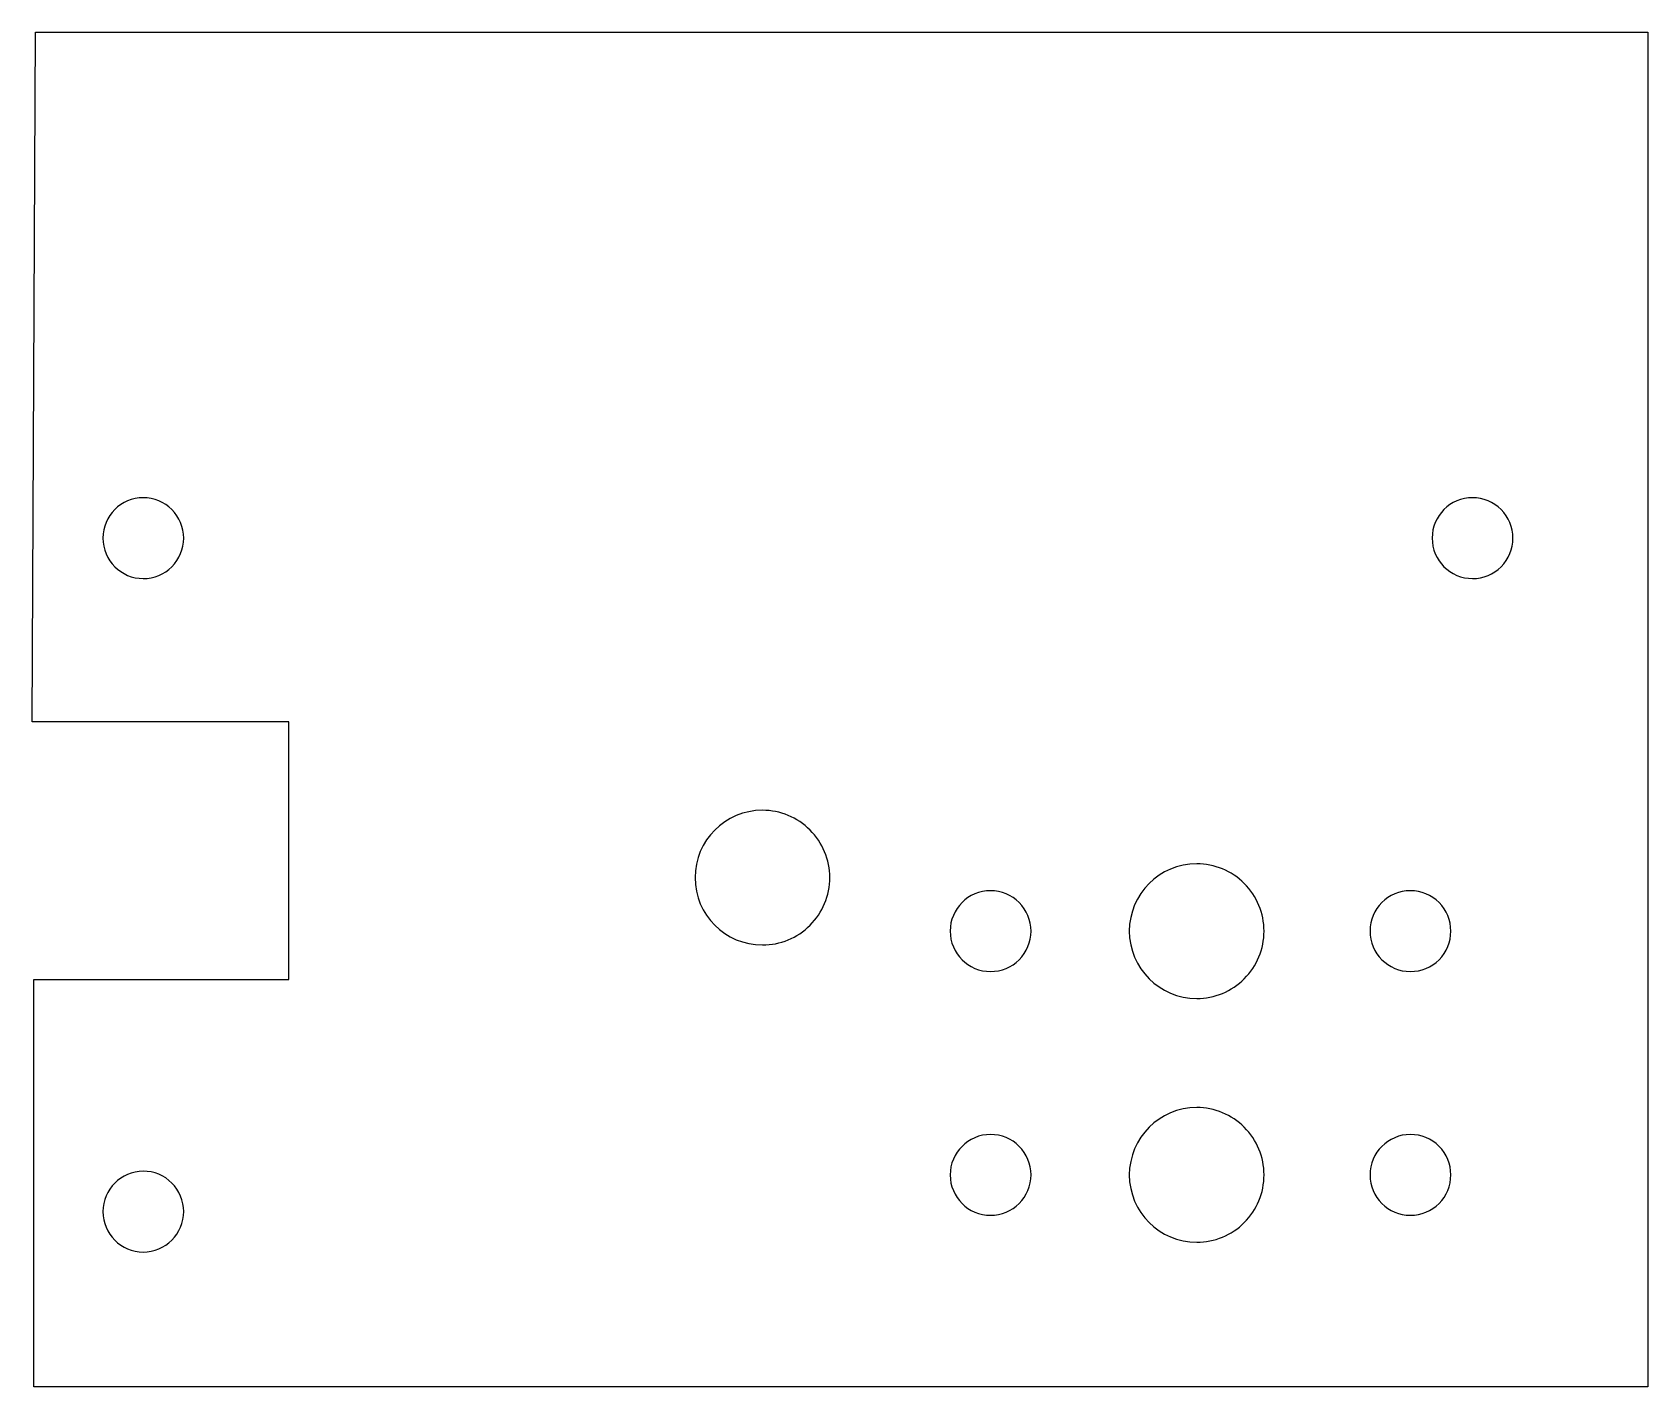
# Model space of a CAD drawing. Header units: millimetres. Extents: x 64 to 184, y 39 to 140.
import ezdxf

# ---------------------------------------------------------------- set-up
doc = ezdxf.new("R2010")
doc.units = ezdxf.units.MM
doc.layers.get('0').update_dxf_attribs({"linetype": 'CONTINUOUS'})

msp = doc.modelspace()

# ---------------------------------------------------------------- linework, layer by layer
at = {"color": 5}
msp.add_lwpolyline([(64.347442, 139.820955), (184.00304, 139.820955), (184.00304, 39.26686), (64.217942, 39.26686), (64.217942, 69.5089), (83.152842, 69.5089), (83.152842, 88.636475), (64.100442, 88.636475)], close=True, dxfattribs=at)
at = {"color": 3}
for points in [[(72.337542, 105.266865)], [(171.00304, 105.266865)], [(118.29134, 82.060265)], [(150.52624, 78.090735)], [(135.22874, 76.090735)], [(166.39164, 76.090735)], [(150.52624, 59.99011)], [(135.22874, 57.99011)], [(166.39164, 57.99011)], [(72.337542, 55.26686)]]:
    msp.add_lwpolyline(points, close=True, dxfattribs=at)
for points in [[(72.337542, 105.266865), (70.680761, 105.266821), (69.337686, 103.923701), (69.337642, 102.266865)], [(74.458897, 104.388233), (73.896268, 104.950843), (73.133193, 105.266897), (72.337542, 105.266865)], [(75.337642, 102.266865), (75.337621, 103.062543), (75.021527, 103.825622), (74.458897, 104.388233)], [(171.00304, 105.266865), (169.346259, 105.266821), (168.003184, 103.923701), (168.00314, 102.266865)], [(173.124395, 104.388233), (172.561766, 104.950843), (171.798691, 105.266897), (171.00304, 105.266865)], [(174.00314, 102.266865), (174.003119, 103.062543), (173.687025, 103.825622), (173.124395, 104.388233)], [(69.337642, 102.266865), (69.337686, 100.610029), (70.680761, 99.266909), (72.337542, 99.266865)], [(74.458897, 100.145497), (75.021527, 100.708108), (75.337621, 101.471187), (75.337642, 102.266865)], [(168.00314, 102.266865), (168.003184, 100.610029), (169.346259, 99.266909), (171.00304, 99.266865)], [(173.124395, 100.145497), (173.687025, 100.708108), (174.003119, 101.471187), (174.00314, 102.266865)], [(72.337542, 99.266865), (73.133193, 99.266833), (73.896268, 99.582887), (74.458897, 100.145497)], [(171.00304, 99.266865), (171.798691, 99.266833), (172.561766, 99.582887), (173.124395, 100.145497)], [(118.29134, 82.060265), (115.530052, 82.060173), (113.291614, 79.821645), (113.29154, 77.060265)], [(121.826954, 80.595889), (120.889232, 81.533574), (119.617431, 82.060327), (118.29134, 82.060265)], [(123.29154, 77.060265), (123.291505, 78.3864), (122.764676, 79.658205), (121.826954, 80.595889)], [(150.52624, 78.090735), (147.76495, 78.090643), (145.526511, 75.852112), (145.52644, 73.09073)], [(154.061856, 76.626358), (153.124133, 77.564044), (151.852332, 78.090797), (150.52624, 78.090735)], [(113.29154, 77.060265), (113.291611, 74.298883), (115.53005, 72.060352), (118.29134, 72.06026)], [(121.826956, 73.524637), (122.764678, 74.462323), (123.291506, 75.734129), (123.29154, 77.060265)], [(135.22874, 76.090735), (133.571957, 76.090691), (132.228881, 74.747568), (132.22884, 73.09073)], [(137.350097, 75.212101), (136.787468, 75.774712), (136.024392, 76.090767), (135.22874, 76.090735)], [(155.52644, 73.09073), (155.526406, 74.416866), (154.999578, 75.688672), (154.061856, 76.626358)], [(166.39164, 76.090735), (164.734857, 76.090691), (163.391781, 74.747568), (163.39174, 73.09073)], [(168.512997, 75.212101), (167.950368, 75.774712), (167.187292, 76.090767), (166.39164, 76.090735)], [(138.22884, 73.09073), (138.22882, 73.886408), (137.912726, 74.649489), (137.350097, 75.212101)], [(169.39174, 73.09073), (169.39172, 73.886408), (169.075626, 74.649489), (168.512997, 75.212101)], [(118.29134, 72.06026), (119.617432, 72.060198), (120.889233, 72.586951), (121.826956, 73.524637)], [(132.22884, 73.09073), (132.228884, 71.433894), (133.571959, 70.090774), (135.22874, 70.09073)], [(137.350095, 70.969362), (137.912725, 71.531973), (138.228819, 72.295052), (138.22884, 73.09073)], [(145.52644, 73.09073), (145.526514, 70.32935), (147.764952, 68.090822), (150.52624, 68.09073)], [(154.061854, 69.555106), (154.999576, 70.49279), (155.526405, 71.764595), (155.52644, 73.09073)], [(163.39174, 73.09073), (163.391784, 71.433894), (164.734859, 70.090774), (166.39164, 70.09073)], [(168.512995, 70.969362), (169.075625, 71.531973), (169.391719, 72.295052), (169.39174, 73.09073)], [(135.22874, 70.09073), (136.024391, 70.090698), (136.787466, 70.406752), (137.350095, 70.969362)], [(166.39164, 70.09073), (167.187291, 70.090698), (167.950366, 70.406752), (168.512995, 70.969362)], [(150.52624, 68.09073), (151.852331, 68.090668), (153.124132, 68.617421), (154.061854, 69.555106)], [(150.52624, 59.99011), (147.764952, 59.990018), (145.526514, 57.75149), (145.52644, 54.99011)], [(154.061854, 58.525734), (153.124132, 59.463419), (151.852331, 59.990172), (150.52624, 59.99011)], [(135.22874, 57.99011), (133.571959, 57.990066), (132.228884, 56.646946), (132.22884, 54.99011)], [(137.350095, 57.111478), (136.787466, 57.674088), (136.024391, 57.990142), (135.22874, 57.99011)], [(155.52644, 54.99011), (155.526405, 56.316245), (154.999576, 57.58805), (154.061854, 58.525734)], [(166.39164, 57.99011), (164.734859, 57.990066), (163.391784, 56.646946), (163.39174, 54.99011)], [(168.512995, 57.111478), (167.950366, 57.674088), (167.187291, 57.990142), (166.39164, 57.99011)], [(138.22884, 54.99011), (138.228819, 55.785788), (137.912725, 56.548867), (137.350095, 57.111478)], [(169.39174, 54.99011), (169.391719, 55.785788), (169.075625, 56.548867), (168.512995, 57.111478)], [(72.337542, 55.26686), (70.680761, 55.266816), (69.337686, 53.923696), (69.337642, 52.26686)], [(74.458897, 54.388228), (73.896268, 54.950838), (73.133193, 55.266892), (72.337542, 55.26686)], [(75.337642, 52.26686), (75.337621, 53.062538), (75.021527, 53.825617), (74.458897, 54.388228)], [(132.22884, 54.99011), (132.228884, 53.333274), (133.571959, 51.990154), (135.22874, 51.99011)], [(137.350095, 52.868742), (137.912725, 53.431353), (138.228819, 54.194432), (138.22884, 54.99011)], [(145.52644, 54.99011), (145.526514, 52.22873), (147.764952, 49.990202), (150.52624, 49.99011)], [(154.061854, 51.454486), (154.999576, 52.39217), (155.526405, 53.663975), (155.52644, 54.99011)], [(163.39174, 54.99011), (163.391784, 53.333274), (164.734859, 51.990154), (166.39164, 51.99011)], [(168.512995, 52.868742), (169.075625, 53.431353), (169.391719, 54.194432), (169.39174, 54.99011)], [(135.22874, 51.99011), (136.024391, 51.990078), (136.787466, 52.306132), (137.350095, 52.868742)], [(166.39164, 51.99011), (167.187291, 51.990078), (167.950366, 52.306132), (168.512995, 52.868742)], [(69.337642, 52.26686), (69.337686, 50.610024), (70.680761, 49.266904), (72.337542, 49.26686)], [(74.458897, 50.145492), (75.021527, 50.708103), (75.337621, 51.471182), (75.337642, 52.26686)], [(150.52624, 49.99011), (151.852331, 49.990048), (153.124132, 50.516801), (154.061854, 51.454486)], [(72.337542, 49.26686), (73.133193, 49.266828), (73.896268, 49.582882), (74.458897, 50.145492)]]:
    msp.add_open_spline(points, degree=3, dxfattribs=at)

doc.saveas('drawing.dxf')
